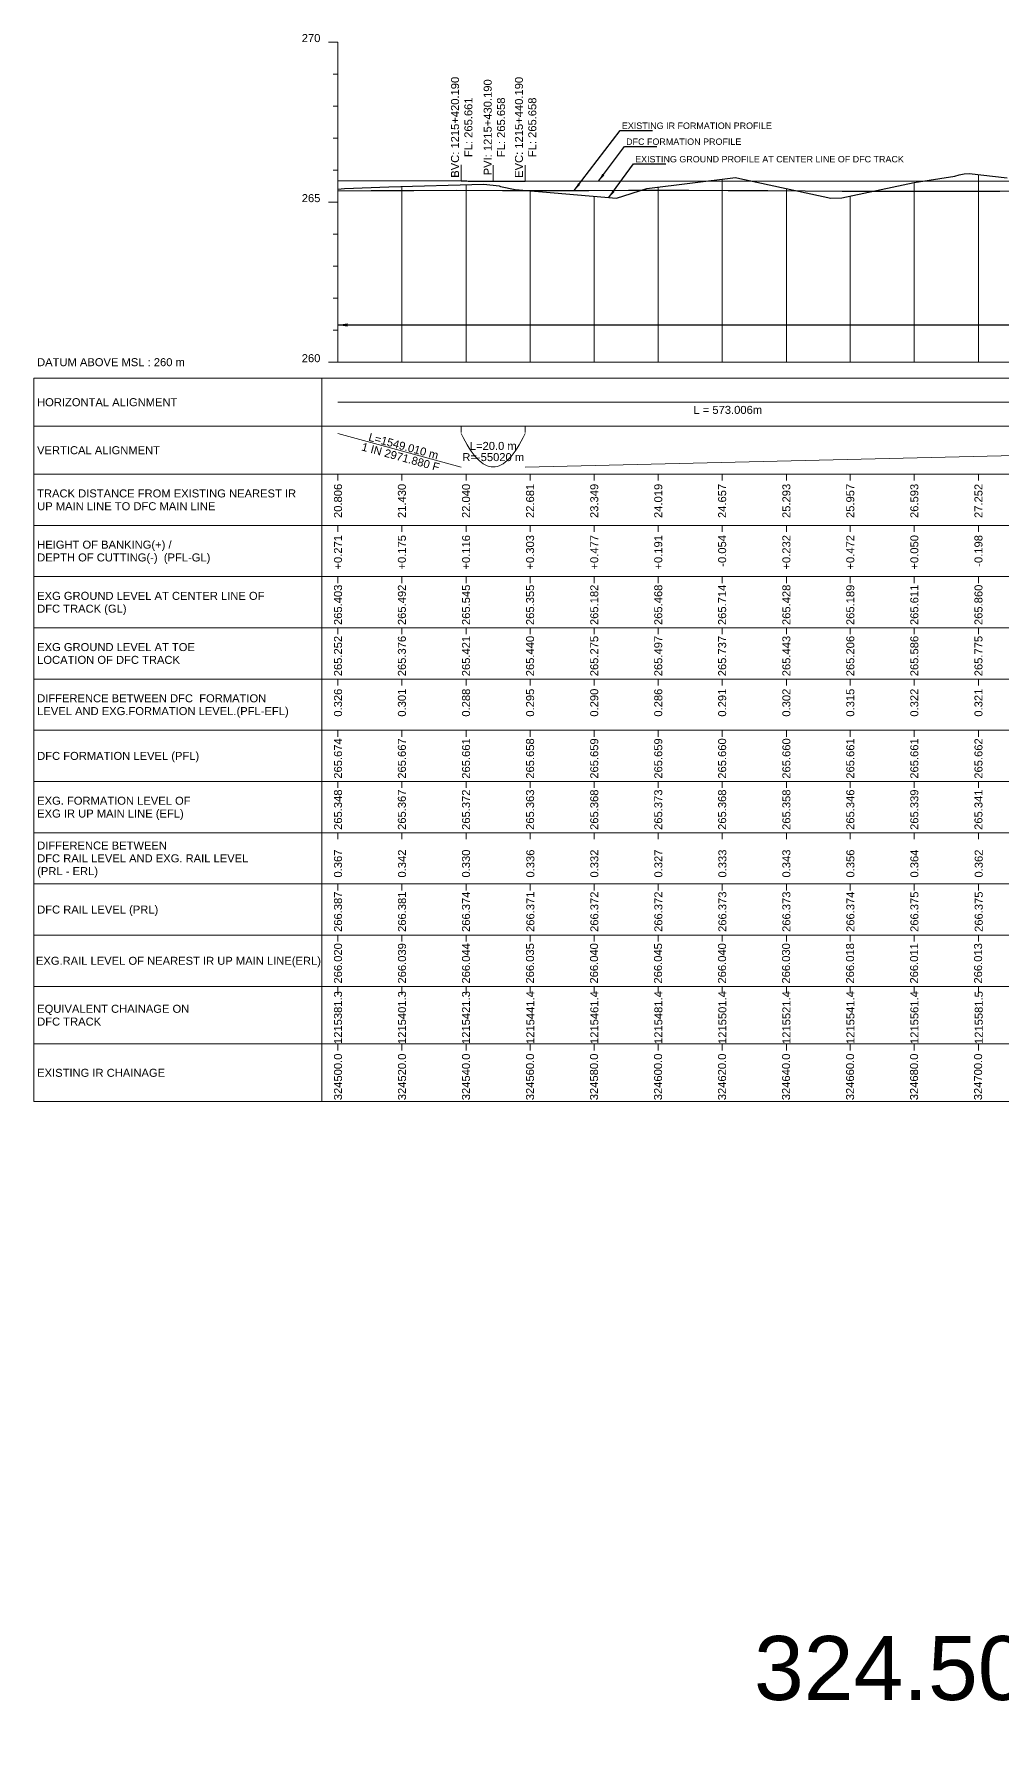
# Model space of a CAD drawing. Header units: metres. Extents: x 2905 to 23505, y -2719 to -1879.
# Drawn here: x 10905 to 11207, y -2428 to -1897 of the extents above; entities that cross this region are included whole.
import ezdxf
from ezdxf.enums import TextEntityAlignment as Align

# ---------------------------------------------------------------- set-up
doc = ezdxf.new("R2010")
doc.units = ezdxf.units.M
doc.header["$MEASUREMENT"] = 0
for name, color, linetype, lineweight in [('C-PROF-LABL-DG', 1, 'Continuous', 25), ('LS BVC-PVI-EVC TEXT', 10, 'Continuous', 0), ('LS CUT FILL', 10, 'Continuous', 0), ('LS DATUM', 7, 'Continuous', 0), ('LS DATUM X', 7, 'Continuous', 0), ('LS DATUM Y', 7, 'Continuous', 0), ('LS DIFF. EXG.RL & PRO. RL', 10, 'Continuous', 0), ('LS DIFF. PFL & EFL', 10, 'Continuous', 0), ('LS EXG FL', 7, 'Continuous', 0), ('LS EXG GL', 7, 'Continuous', 0), ('LS EXG GL AT PRO TOE', 7, 'Continuous', 0), ('LS EXG IR CH', 7, 'Continuous', 0), ('LS EXG RL', 7, 'Continuous', 0), ('LS EXG. FL', 7, 'Continuous', 0), ('LS EXG. GL', 7, 'Continuous', 0), ('LS EXG. GL AT PRO. TOE', 7, 'Continuous', 0), ('LS EXG. IR CH', 7, 'Continuous', 0), ('LS EXG. RL', 7, 'Continuous', 0), ('LS FRAME', 7, 'Continuous', 0), ('LS HORIZONTAL ALIGNMENT', 10, 'Continuous', 0), ('LS PFL-EFL', 10, 'Continuous', 0), ('LS PRL-ERL', 10, 'Continuous', 0), ('LS PRO FL', 10, 'Continuous', 0), ('LS PRO. CUT & FILL', 10, 'Continuous', 0), ('LS PRO. DFCC CH', 10, 'Continuous', 0), ('LS PRO. FL', 10, 'Continuous', 0), ('LS PRO. RL', 10, 'Continuous', 0), ('LS PROFILE EXG FL', 7, 'Continuous', 25), ('LS PROFILE EXG GL', 7, 'Continuous', 30), ('LS PROFILE PRO FL', 1, 'Continuous', 30), ('LS TICKS', 7, 'Continuous', 0), ('LS TRACK CENTER', 10, 'Continuous', 0), ("LS TRACK CENTER's", 10, 'Continuous', 0), ('LS VERTICAL ALIGNMENT', 10, 'Continuous', 0), ('Profile Grid', 7, 'Continuous', 0)]:
    doc.layers.add(name, color=color, linetype=linetype, lineweight=lineweight)
doc.layers.add('ref text', color=3, linetype='Continuous')
doc.layers.add('STATION YARD LIMIT IN LS', color=7, linetype='Continuous')
doc.styles.add('Arial', font='arial.ttf')
doc.styles.get("Standard").update_dxf_attribs({"font": 'arial.ttf'})
doc.styles.add('Style-Arial', font='arial.ttf')
doc.styles.add('StyleArial', font='arial.ttf')
doc.dimstyles.get("Standard").update_dxf_attribs({"dimtxt": 5, "dimasz": 0.18, "dimexe": 0.18, "dimexo": 0.0625, "dimgap": 0.09, "dimtad": 0, "dimtih": 1, "dimtoh": 1, "dimdec": 4, "dimzin": 0, "dimdsep": 46, "dimtxsty": 'Standard', "dimcen": 0.09, "dimadec": 0, "dimazin": 0, "dimtfac": 1, "dimtdec": 4, "dimtofl": 0, "dimtmove": 0, "dimatfit": 3, "dimfxl": 1, "dimtolj": 1, "dimtzin": 0, "dimarcsym": 0})

msp = doc.modelspace()

# ---------------------------------------------------------------- linework, layer by layer
at = {"layer": 'LS BVC-PVI-EVC TEXT'}
for p, q in [((11038.51, -1943.39), (11038.51, -1938.39)), ((11048.51, -1943.42), (11048.51, -1938.42)), ((11058.51, -1943.42), (11058.51, -1938.42))]:
    msp.add_line(p, q, dxfattribs=at)
at = {"layer": 'LS DATUM X', "color": 7, "linetype": 'Continuous', "lineweight": 0}
msp.add_line((11000, -2000), (11500.22, -2000), dxfattribs=at)
at = {"layer": 'LS DATUM Y', "color": 7, "linetype": 'Continuous', "lineweight": 0}
for p, q in [((10997, -1900), (11000, -1900)), ((10997, -1900), (11000, -1900)), ((11000, -2000), (11000, -1900)), ((10998.5, -1910), (11000, -1910)), ((10998.5, -1920), (11000, -1920)), ((10998.5, -1930), (11000, -1930)), ((10998.5, -1940), (11000, -1940)), ((10997, -1950), (11000, -1950)), ((10998.5, -1960), (11000, -1960)), ((10998.5, -1970), (11000, -1970)), ((10998.5, -1980), (11000, -1980)), ((10998.5, -1990), (11000, -1990)), ((10997, -2000), (11000, -2000))]:
    msp.add_line(p, q, dxfattribs=at)
at = {"layer": 'LS FRAME'}
for points in [[(10995, -2231), (10905, -2231), (10905, -2005)], [(10905, -2005), (10995, -2005)], [(10995, -2020), (10905, -2020)], [(10995, -2035), (10905, -2035)], [(10995, -2051), (10905, -2051)], [(10905, -2051), (10995, -2051)], [(10995, -2067), (10905, -2067)], [(10905, -2067), (10995, -2067)], [(10995, -2083), (10905, -2083)], [(10905, -2083), (10995, -2083)], [(10995, -2099), (10905, -2099)], [(10995, -2115), (10905, -2115)], [(10905, -2115), (10995, -2115)], [(10995, -2131), (10905, -2131)], [(10905, -2131), (10995, -2131)], [(10995, -2147), (10905, -2147)], [(10905, -2147), (10995, -2147)], [(10995, -2163), (10905, -2163)], [(10905, -2163), (10995, -2163)], [(10995, -2179), (10905, -2179)], [(10995, -2195), (10905, -2195)], [(10995, -2213), (10905, -2213)]]:
    msp.add_lwpolyline(points, dxfattribs=at)
at = {"layer": 'LS FRAME', "color": 7, "linetype": 'Continuous', "lineweight": 0, "flags": 128}
for points in [[(10995, -2020), (11505.22, -2020), (11505.22, -2005), (10995, -2005), (10995, -2020)], [(10995, -2035), (11505.22, -2035), (11505.22, -2020), (10995, -2020), (10995, -2035)], [(10995, -2051), (11505.22, -2051), (11505.22, -2035), (10995, -2035), (10995, -2051)], [(10995, -2067), (11505.22, -2067), (11505.22, -2051), (10995, -2051), (10995, -2067)], [(10995, -2083), (11505.22, -2083), (11505.22, -2067), (10995, -2067), (10995, -2083)], [(10995, -2099), (11505.22, -2099), (11505.22, -2083), (10995, -2083), (10995, -2099)], [(10995, -2115), (11505.22, -2115), (11505.22, -2099), (10995, -2099), (10995, -2115)], [(10995, -2131), (11505.22, -2131), (11505.22, -2115), (10995, -2115), (10995, -2131)], [(10995, -2147), (11505.22, -2147), (11505.22, -2131), (10995, -2131), (10995, -2147)], [(10995, -2163), (11505.22, -2163), (11505.22, -2147), (10995, -2147), (10995, -2163)], [(10995, -2179), (11505.22, -2179), (11505.22, -2163), (10995, -2163), (10995, -2179)], [(10995, -2195), (11505.22, -2195), (11505.22, -2179), (10995, -2179), (10995, -2195)], [(10995, -2213), (11505.22, -2213), (11505.22, -2195), (10995, -2195), (10995, -2213)], [(10995, -2231), (11505.22, -2231), (11505.22, -2213), (10995, -2213), (10995, -2231)]]:
    msp.add_lwpolyline(points, close=True, dxfattribs=at)
at = {"layer": 'LS FRAME', "color": 7, "linetype": 'Continuous', "lineweight": 0}
msp.add_3dface([(10995, -2099), (10915, -2099), (10915, -2099)], dxfattribs=at)
at = {"layer": 'LS HORIZONTAL ALIGNMENT', "lineweight": 0, "flags": 128}
msp.add_lwpolyline([(11000, -2012.5), (11243.59, -2012.5), (11243.59, -2012.5), (11303.59, -2010.93), (11303.59, -2010.93), (11405.63, -2010.93), (11405.63, -2010.93), (11465.63, -2012.5), (11465.63, -2012.5), (11500.22, -2012.5)], dxfattribs=at)
at = {"layer": 'LS PROFILE EXG FL'}
msp.add_lwpolyline([(11000, -1946.52), (11010.36, -1946.38), (11023.68, -1946.32), (11037, -1946.27), (11051.43, -1946.33), (11065.85, -1946.4), (11078.33, -1946.33), (11090.81, -1946.27), (11100.2, -1946.27), (11109.58, -1946.28), (11121.95, -1946.33), (11134.32, -1946.39), (11145.94, -1946.46), (11157.57, -1946.54), (11169.58, -1946.58), (11181.59, -1946.62), (11194.21, -1946.6), (11206.82, -1946.59), (11218.48, -1946.51)], dxfattribs=at)
at = {"layer": 'LS PROFILE EXG GL', "flags": 128}
msp.add_lwpolyline([(11000, -1945.97), (11001.99, -1945.79), (11015.91, -1945.19), (11045.57, -1944.41), (11050.41, -1944.95), (11050.78, -1945.08), (11055.41, -1946.05), (11087.01, -1948.78), (11096.53, -1945.76), (11124.2, -1942.34), (11124.6, -1942.36), (11154.04, -1948.74), (11157.47, -1948.65), (11180.03, -1943.9), (11192.72, -1941.9), (11194.05, -1941.44), (11195.62, -1941.16), (11197.26, -1941.08), (11209.12, -1942.4)], dxfattribs=at)
at = {"layer": 'LS PROFILE PRO FL', "flags": 128}
msp.add_lwpolyline([(11000, -1943.26), (11038.51, -1943.39), (11038.93, -1943.39), (11039.36, -1943.39), (11039.78, -1943.39), (11040.21, -1943.39), (11040.63, -1943.4), (11041.06, -1943.4), (11041.49, -1943.4), (11041.91, -1943.4), (11042.34, -1943.4), (11042.76, -1943.4), (11043.19, -1943.4), (11043.61, -1943.4), (11044.04, -1943.41), (11044.46, -1943.41), (11044.89, -1943.41), (11045.32, -1943.41), (11045.74, -1943.41), (11046.17, -1943.41), (11046.59, -1943.41), (11047.02, -1943.41), (11047.44, -1943.41), (11047.87, -1943.41), (11048.29, -1943.41), (11048.72, -1943.41), (11049.15, -1943.42), (11049.57, -1943.42), (11050, -1943.42), (11050.42, -1943.42), (11050.85, -1943.42), (11051.27, -1943.42), (11051.7, -1943.42), (11052.12, -1943.42), (11052.55, -1943.42), (11052.98, -1943.42), (11053.4, -1943.42), (11053.83, -1943.42), (11054.25, -1943.42), (11054.68, -1943.42), (11055.1, -1943.42), (11055.53, -1943.42), (11055.95, -1943.42), (11056.38, -1943.42), (11056.8, -1943.42), (11057.23, -1943.42), (11057.66, -1943.42), (11058.08, -1943.42), (11058.51, -1943.42), (11500.22, -1943.3)], dxfattribs=at)
at = {"layer": 'LS TICKS', "color": 7, "linetype": 'Continuous', "lineweight": 0, "flags": 128}
for points in [[(11038.51, -2022), (11038.51, -2020)], [(11058.51, -2022), (11058.51, -2020)], [(11000, -2037), (11000, -2035)], [(11019.96, -2037), (11019.96, -2035)], [(11040.01, -2037), (11040.01, -2035)], [(11060.02, -2037), (11060.02, -2035)], [(11080.07, -2037), (11080.07, -2035)], [(11100.07, -2037), (11100.07, -2035)], [(11120.03, -2037), (11120.03, -2035)], [(11140.1, -2037), (11140.1, -2035)], [(11160.07, -2037), (11160.07, -2035)], [(11180.08, -2037), (11180.08, -2035)], [(11200.12, -2037), (11200.12, -2035)], [(11000, -2053), (11000, -2051)], [(11019.96, -2053), (11019.96, -2051)], [(11040.01, -2053), (11040.01, -2051)], [(11060.02, -2053), (11060.02, -2051)], [(11080.07, -2053), (11080.07, -2051)], [(11100.07, -2053), (11100.07, -2051)], [(11120.03, -2053), (11120.03, -2051)], [(11140.1, -2053), (11140.1, -2051)], [(11160.07, -2053), (11160.07, -2051)], [(11180.08, -2053), (11180.08, -2051)], [(11200.12, -2053), (11200.12, -2051)], [(11000, -2069), (11000, -2067)], [(11019.96, -2069), (11019.96, -2067)], [(11040.01, -2069), (11040.01, -2067)], [(11060.02, -2069), (11060.02, -2067)], [(11080.07, -2069), (11080.07, -2067)], [(11100.07, -2069), (11100.07, -2067)], [(11120.03, -2069), (11120.03, -2067)], [(11140.1, -2069), (11140.1, -2067)], [(11160.07, -2069), (11160.07, -2067)], [(11180.08, -2069), (11180.08, -2067)], [(11200.12, -2069), (11200.12, -2067)], [(11000, -2085), (11000, -2083)], [(11019.96, -2085), (11019.96, -2083)], [(11040.01, -2085), (11040.01, -2083)], [(11060.02, -2085), (11060.02, -2083)], [(11080.07, -2085), (11080.07, -2083)], [(11100.07, -2085), (11100.07, -2083)], [(11120.03, -2085), (11120.03, -2083)], [(11140.1, -2085), (11140.1, -2083)], [(11160.07, -2085), (11160.07, -2083)], [(11180.08, -2085), (11180.08, -2083)], [(11200.12, -2085), (11200.12, -2083)], [(11000, -2101), (11000, -2099)], [(11019.96, -2101), (11019.96, -2099)], [(11040.01, -2101), (11040.01, -2099)], [(11060.02, -2101), (11060.02, -2099)], [(11080.07, -2101), (11080.07, -2099)], [(11100.07, -2101), (11100.07, -2099)], [(11120.03, -2101), (11120.03, -2099)], [(11140.1, -2101), (11140.1, -2099)], [(11160.07, -2101), (11160.07, -2099)], [(11180.08, -2101), (11180.08, -2099)], [(11200.12, -2101), (11200.12, -2099)], [(11000, -2117), (11000, -2115)], [(11019.96, -2117), (11019.96, -2115)], [(11040.01, -2117), (11040.01, -2115)], [(11060.02, -2117), (11060.02, -2115)], [(11080.07, -2117), (11080.07, -2115)], [(11100.07, -2117), (11100.07, -2115)], [(11120.03, -2117), (11120.03, -2115)], [(11140.1, -2117), (11140.1, -2115)], [(11160.07, -2117), (11160.07, -2115)], [(11180.08, -2117), (11180.08, -2115)], [(11200.12, -2117), (11200.12, -2115)], [(11000, -2133), (11000, -2131)], [(11019.96, -2133), (11019.96, -2131)], [(11040.01, -2133), (11040.01, -2131)], [(11060.02, -2133), (11060.02, -2131)], [(11080.07, -2133), (11080.07, -2131)], [(11100.07, -2133), (11100.07, -2131)], [(11120.03, -2133), (11120.03, -2131)], [(11140.1, -2133), (11140.1, -2131)], [(11160.07, -2133), (11160.07, -2131)], [(11180.08, -2133), (11180.08, -2131)], [(11200.12, -2133), (11200.12, -2131)], [(11000, -2149), (11000, -2147)], [(11019.96, -2149), (11019.96, -2147)], [(11040.01, -2149), (11040.01, -2147)], [(11060.02, -2149), (11060.02, -2147)], [(11080.07, -2149), (11080.07, -2147)], [(11100.07, -2149), (11100.07, -2147)], [(11120.03, -2149), (11120.03, -2147)], [(11140.1, -2149), (11140.1, -2147)], [(11160.07, -2149), (11160.07, -2147)], [(11180.08, -2149), (11180.08, -2147)], [(11200.12, -2149), (11200.12, -2147)], [(11000, -2165), (11000, -2163)], [(11019.96, -2165), (11019.96, -2163)], [(11040.01, -2165), (11040.01, -2163)], [(11060.02, -2165), (11060.02, -2163)], [(11080.07, -2165), (11080.07, -2163)], [(11100.07, -2165), (11100.07, -2163)], [(11120.03, -2165), (11120.03, -2163)], [(11140.1, -2165), (11140.1, -2163)], [(11160.07, -2165), (11160.07, -2163)], [(11180.08, -2165), (11180.08, -2163)], [(11200.12, -2165), (11200.12, -2163)], [(11000, -2181), (11000, -2179)], [(11019.96, -2181), (11019.96, -2179)], [(11040.01, -2181), (11040.01, -2179)], [(11060.02, -2181), (11060.02, -2179)], [(11080.07, -2181), (11080.07, -2179)], [(11100.07, -2181), (11100.07, -2179)], [(11120.03, -2181), (11120.03, -2179)], [(11140.1, -2181), (11140.1, -2179)], [(11160.07, -2181), (11160.07, -2179)], [(11180.08, -2181), (11180.08, -2179)], [(11200.12, -2181), (11200.12, -2179)], [(11000, -2197), (11000, -2195)], [(11019.96, -2197), (11019.96, -2195)], [(11040.01, -2197), (11040.01, -2195)], [(11060.02, -2197), (11060.02, -2195)], [(11080.07, -2197), (11080.07, -2195)], [(11100.07, -2197), (11100.07, -2195)], [(11120.03, -2197), (11120.03, -2195)], [(11140.1, -2197), (11140.1, -2195)], [(11160.07, -2197), (11160.07, -2195)], [(11180.08, -2197), (11180.08, -2195)], [(11200.12, -2197), (11200.12, -2195)], [(11000, -2215), (11000, -2213)], [(11019.96, -2215), (11019.96, -2213)], [(11040.01, -2215), (11040.01, -2213)], [(11060.02, -2215), (11060.02, -2213)], [(11080.07, -2215), (11080.07, -2213)], [(11100.07, -2215), (11100.07, -2213)], [(11120.03, -2215), (11120.03, -2213)], [(11140.1, -2215), (11140.1, -2213)], [(11160.07, -2215), (11160.07, -2213)], [(11180.08, -2215), (11180.08, -2213)], [(11200.12, -2215), (11200.12, -2213)]]:
    msp.add_lwpolyline(points, dxfattribs=at)
at = {"layer": 'LS VERTICAL ALIGNMENT', "linetype": 'Continuous', "lineweight": 0, "flags": 128}
for points in [[(11000, -2022.25), (11038.51, -2032.75)], [(11038.51, -2022.25), (11039.13, -2023.52), (11039.76, -2024.71), (11040.38, -2025.82), (11041.01, -2026.84), (11041.63, -2027.79), (11042.26, -2028.65), (11042.88, -2029.43), (11043.51, -2030.13), (11044.13, -2030.74), (11044.76, -2031.27), (11045.38, -2031.72), (11046.01, -2032.09), (11046.63, -2032.38), (11047.26, -2032.59), (11047.88, -2032.71), (11049.13, -2032.71), (11049.76, -2032.59), (11050.38, -2032.38), (11051.01, -2032.09), (11051.63, -2031.72), (11052.26, -2031.27), (11052.88, -2030.74), (11053.51, -2030.13), (11054.13, -2029.43), (11054.76, -2028.65), (11055.38, -2027.79), (11056.01, -2026.84), (11056.63, -2025.82), (11057.26, -2024.71), (11057.88, -2023.52), (11058.51, -2022.25)], [(11058.51, -2032.75), (11500.22, -2022.25)]]:
    msp.add_lwpolyline(points, dxfattribs=at)
at = {"layer": 'Profile Grid', "linetype": 'Continuous', "lineweight": 0, "flags": 128}
for points in [[(11200.12, -2000), (11200.12, -1941.4)], [(11000, -2000), (11000, -1945.97)], [(11019.96, -2000), (11019.96, -1945.08)], [(11040.01, -2000), (11040.01, -1944.55)], [(11060.02, -2000), (11060.02, -1946.45)], [(11100.07, -2000), (11100.07, -1945.32)], [(11120.03, -2000), (11120.03, -1942.86)], [(11140.1, -2000), (11140.1, -1945.72)], [(11180.08, -2000), (11180.08, -1943.89)], [(11080.07, -2000), (11080.07, -1948.18)], [(11160.07, -2000), (11160.07, -1948.11)]]:
    msp.add_lwpolyline(points, dxfattribs=at)

# ---------------------------------------------------------------- texts
at = {"layer": 'C-PROF-LABL-DG', "color": 1, "linetype": 'Continuous', "lineweight": 25, "char_height": 2.5, "attachment_point": 5, "rotation": 90, "style": 'Arial'}
for s, insert in [('BVC: 1215+420.190\\PFL: 265.661', (11038.67, -1926.61)), ('PVI: 1215+430.190\\PFL: 265.658', (11048.88, -1926.63)), ('EVC: 1215+440.190\\PFL: 265.658', (11058.64, -1926.64))]:
    msp.add_mtext(s, dxfattribs=dict(at, insert=insert))
at = {"layer": 'LS CUT FILL', "color": 1, "lineweight": 0, "style": 'Style-Arial'}
for s, p in [('+0.271', (11000, -2054)), ('+0.175', (11019.96, -2054)), ('+0.116', (11040.01, -2054))]:
    msp.add_text(s, height=2.5, rotation=90, dxfattribs=at).set_placement(p, align=Align.MIDDLE_RIGHT)
at = {"layer": 'LS CUT FILL', "lineweight": 0, "style": 'Style-Arial'}
for s, p in [('+0.303', (11060.02, -2054)), ('+0.477', (11080.07, -2054)), ('+0.191', (11100.07, -2054)), ('-0.054', (11120.03, -2054)), ('+0.232', (11140.1, -2054)), ('+0.472', (11160.07, -2054)), ('+0.050', (11180.08, -2054)), ('-0.198', (11200.12, -2054))]:
    msp.add_text(s, height=2.5, rotation=90, dxfattribs=at).set_placement(p, align=Align.MIDDLE_RIGHT)
at = {"layer": 'LS DATUM', "color": 7, "style": 'StyleArial'}
msp.add_text('DATUM ABOVE MSL : 260 m', height=2.5, rotation=0, dxfattribs=at).set_placement((10905.97, -2000), align=Align.MIDDLE_LEFT)
at = {"layer": 'LS DATUM Y', "color": 7, "lineweight": 0, "style": 'Style-Arial'}
for s, p in [('270', (10994.5, -1900)), ('270', (10994.5, -1900)), ('265', (10994.5, -1950)), ('260', (10994.5, -2000))]:
    msp.add_text(s, height=2.5, dxfattribs=at).set_placement(p, align=Align.RIGHT)
at = {"layer": 'LS DIFF. EXG.RL & PRO. RL', "color": 10, "style": 'StyleArial'}
for s, p in [('DIFFERENCE BETWEEN ', (10906, -2151)), ('DFC RAIL LEVEL AND EXG. RAIL LEVEL ', (10906, -2155)), ('(PRL - ERL)', (10906, -2159))]:
    msp.add_text(s, height=2.5, rotation=0, dxfattribs=at).set_placement(p, align=Align.MIDDLE_LEFT)
at = {"layer": 'LS DIFF. PFL & EFL', "color": 10, "style": 'StyleArial'}
for s, p in [('DIFFERENCE BETWEEN DFC  FORMATION ', (10906, -2105)), ('LEVEL AND EXG.FORMATION LEVEL.(PFL-EFL)', (10906, -2109))]:
    msp.add_text(s, height=2.5, rotation=0, dxfattribs=at).set_placement(p, align=Align.MIDDLE_LEFT)
at = {"layer": 'LS EXG FL', "style": 'StyleArial'}
for s, p in [('EXG. FORMATION LEVEL OF', (10906, -2137)), ('EXG IR UP MAIN LINE (EFL)', (10906, -2141))]:
    msp.add_text(s, height=2.5, rotation=0, dxfattribs=at).set_placement(p, align=Align.MIDDLE_LEFT)
at = {"layer": 'LS EXG GL', "lineweight": 0, "style": 'Style-Arial'}
for s, p in [('265.403', (11000, -2069.5)), ('265.492', (11019.96, -2069.5)), ('265.545', (11040.01, -2069.5)), ('265.355', (11060.02, -2069.5)), ('265.182', (11080.07, -2069.5)), ('265.468', (11100.07, -2069.5)), ('265.714', (11120.03, -2069.5)), ('265.428', (11140.1, -2069.5)), ('265.189', (11160.07, -2069.5)), ('265.611', (11180.08, -2069.5)), ('265.860', (11200.12, -2069.5))]:
    msp.add_text(s, height=2.5, rotation=90, dxfattribs=at).set_placement(p, align=Align.MIDDLE_RIGHT)
at = {"layer": 'LS EXG GL AT PRO TOE', "color": 7, "style": 'StyleArial'}
for s, p in [('EXG GROUND LEVEL AT TOE', (10906, -2089)), ('LOCATION OF DFC TRACK', (10906, -2093))]:
    msp.add_text(s, height=2.5, rotation=0, dxfattribs=at).set_placement(p, align=Align.MIDDLE_LEFT)
at = {"layer": 'LS EXG IR CH', "style": 'Style-Arial'}
for s, p in [('324500.0', (11000, -2216)), ('324520.0', (11020, -2216)), ('324540.0', (11040, -2216)), ('324560.0', (11060, -2216)), ('324580.0', (11080, -2216)), ('324600.0', (11100, -2216)), ('324620.0', (11120, -2216)), ('324640.0', (11140, -2216)), ('324660.0', (11160, -2216)), ('324680.0', (11180, -2216)), ('324700.0', (11200, -2216))]:
    msp.add_text(s, height=2.5, rotation=90, dxfattribs=at).set_placement(p, align=Align.MIDDLE_RIGHT)
at = {"layer": 'LS EXG RL', "style": 'Style-Arial'}
for s, p in [('266.020', (11000, -2181.5)), ('266.039', (11020, -2181.5)), ('266.044', (11040, -2181.5)), ('266.035', (11060, -2181.5)), ('266.040', (11080, -2181.5)), ('266.045', (11100, -2181.5)), ('266.040', (11120, -2181.5)), ('266.030', (11140, -2181.5)), ('266.018', (11160, -2181.5)), ('266.011', (11180, -2181.5)), ('266.013', (11200, -2181.5))]:
    msp.add_text(s, height=2.5, rotation=90, dxfattribs=at).set_placement(p, align=Align.MIDDLE_RIGHT)
at = {"layer": 'LS EXG. FL'}
for s, p in [('265.348', (11000, -2133.5)), ('265.367', (11019.96, -2133.5)), ('265.372', (11040.01, -2133.5)), ('265.363', (11060.02, -2133.5)), ('265.368', (11080.07, -2133.5)), ('265.373', (11100.07, -2133.5)), ('265.368', (11120.03, -2133.5)), ('265.358', (11140.1, -2133.5)), ('265.346', (11160.07, -2133.5)), ('265.339', (11180.08, -2133.5)), ('265.341', (11200.12, -2133.5))]:
    msp.add_text(s, height=2.5, rotation=90, dxfattribs=at).set_placement(p, align=Align.MIDDLE_RIGHT)
at = {"layer": 'LS EXG. GL', "color": 7, "style": 'StyleArial'}
for s, p in [('EXG GROUND LEVEL AT CENTER LINE OF ', (10906, -2073)), ('DFC TRACK (GL)', (10906, -2077))]:
    msp.add_text(s, height=2.5, rotation=0, dxfattribs=at).set_placement(p, align=Align.MIDDLE_LEFT)
at = {"layer": 'LS EXG. GL AT PRO. TOE'}
for s, p in [('265.252', (11000, -2085.5)), ('265.376', (11019.96, -2085.5)), ('265.421', (11040.01, -2085.5)), ('265.440', (11060.02, -2085.5)), ('265.275', (11080.07, -2085.5)), ('265.497', (11100.07, -2085.5)), ('265.737', (11120.03, -2085.5)), ('265.443', (11140.1, -2085.5)), ('265.206', (11160.07, -2085.5)), ('265.586', (11180.08, -2085.5)), ('265.775', (11200.12, -2085.5))]:
    msp.add_text(s, height=2.5, rotation=90, dxfattribs=at).set_placement(p, align=Align.MIDDLE_RIGHT)
at = {"layer": 'LS EXG. IR CH', "style": 'StyleArial'}
msp.add_text('EXISTING IR CHAINAGE', height=2.5, rotation=0, dxfattribs=at).set_placement((10906, -2222), align=Align.MIDDLE_LEFT)
at = {"layer": 'LS EXG. RL', "style": 'StyleArial'}
msp.add_text('EXG.RAIL LEVEL OF NEAREST IR UP MAIN LINE(ERL)', height=2.5, rotation=0, dxfattribs=at).set_placement((10905.61, -2187), align=Align.MIDDLE_LEFT)
at = {"layer": 'LS HORIZONTAL ALIGNMENT', "style": 'StyleArial'}
msp.add_text('HORIZONTAL ALIGNMENT', height=2.5, rotation=0, dxfattribs=at).set_placement((10905.97, -2012.5), align=Align.MIDDLE_LEFT)
at = {"layer": 'LS HORIZONTAL ALIGNMENT', "lineweight": 0, "insert": (11121.79, -2014.92), "char_height": 2.5, "attachment_point": 5, "line_spacing_factor": 0.6, "style": 'Style-Arial'}
msp.add_mtext('L = 573.006m', dxfattribs=at)
at = {"layer": 'LS PFL-EFL'}
for s, p in [('0.326', (11000, -2102)), ('0.301', (11019.96, -2102)), ('0.288', (11040.01, -2102)), ('0.295', (11060.02, -2102)), ('0.290', (11080.07, -2102)), ('0.286', (11100.07, -2102)), ('0.291', (11120.03, -2102)), ('0.302', (11140.1, -2102)), ('0.315', (11160.07, -2102)), ('0.322', (11180.08, -2102)), ('0.321', (11200.12, -2102))]:
    msp.add_text(s, height=2.5, rotation=90, dxfattribs=at).set_placement(p, align=Align.MIDDLE_RIGHT)
at = {"layer": 'LS PRL-ERL'}
for s, p in [('0.367', (11001.25, -2161)), ('0.342', (11021.25, -2161)), ('0.330', (11041.25, -2161)), ('0.336', (11061.35, -2161)), ('0.332', (11081.35, -2161)), ('0.327', (11101.35, -2161)), ('0.333', (11121.35, -2161)), ('0.343', (11141.35, -2161)), ('0.356', (11161.35, -2161)), ('0.364', (11181.35, -2161)), ('0.362', (11201.45, -2161))]:
    msp.add_text(s, height=2.5, rotation=90, dxfattribs=at).set_placement(p)
at = {"layer": 'LS PRO FL', "color": 1, "lineweight": 0, "style": 'Style-Arial'}
for s, p in [('265.674', (11000, -2117.5)), ('265.667', (11019.96, -2117.5)), ('265.661', (11040.01, -2117.5))]:
    msp.add_text(s, height=2.5, rotation=90, dxfattribs=at).set_placement(p, align=Align.MIDDLE_RIGHT)
at = {"layer": 'LS PRO FL', "lineweight": 0, "style": 'Style-Arial'}
for s, p in [('265.658', (11060.02, -2117.5)), ('265.659', (11080.07, -2117.5)), ('265.659', (11100.07, -2117.5)), ('265.660', (11120.03, -2117.5)), ('265.660', (11140.1, -2117.5)), ('265.661', (11160.07, -2117.5)), ('265.661', (11180.08, -2117.5)), ('265.662', (11200.12, -2117.5))]:
    msp.add_text(s, height=2.5, rotation=90, dxfattribs=at).set_placement(p, align=Align.MIDDLE_RIGHT)
at = {"layer": 'LS PRO. CUT & FILL', "color": 10, "style": 'StyleArial'}
for s, p in [('HEIGHT OF BANKING(+) /', (10906, -2057)), ('DEPTH OF CUTTING(-)  (PFL-GL)', (10906, -2061))]:
    msp.add_text(s, height=2.5, rotation=0, dxfattribs=at).set_placement(p, align=Align.MIDDLE_LEFT)
at = {"layer": 'LS PRO. DFCC CH', "color": 10, "style": 'Style-Arial'}
for s, p in [('EQUIVALENT CHAINAGE ON ', (10906, -2202)), ('DFC TRACK', (10906, -2206))]:
    msp.add_text(s, height=2.5, rotation=0, dxfattribs=at).set_placement(p, align=Align.MIDDLE_LEFT)
at = {"layer": 'LS PRO. DFCC CH'}
for s, p in [('1215381.3', (11001.25, -2213)), ('1215401.3', (11021.25, -2213)), ('1215421.3', (11041.25, -2213)), ('1215441.4', (11061.35, -2213)), ('1215461.4', (11081.35, -2213)), ('1215481.4', (11101.35, -2213)), ('1215501.4', (11121.35, -2213)), ('1215521.4', (11141.35, -2213)), ('1215541.4', (11161.35, -2213)), ('1215561.4', (11181.35, -2213)), ('1215581.5', (11201.45, -2213))]:
    msp.add_text(s, height=2.5, rotation=90, dxfattribs=at).set_placement(p)
at = {"layer": 'LS PRO. FL', "color": 10, "style": 'StyleArial'}
msp.add_text('DFC FORMATION LEVEL (PFL) ', height=2.5, rotation=0, dxfattribs=at).set_placement((10906, -2123), align=Align.MIDDLE_LEFT)
at = {"layer": 'LS PRO. RL', "color": 10, "style": 'StyleArial'}
msp.add_text('DFC RAIL LEVEL (PRL)', height=2.5, rotation=0, dxfattribs=at).set_placement((10906, -2171), align=Align.MIDDLE_LEFT)
at = {"layer": 'LS PRO. RL'}
for s, p in [('266.387', (11001.25, -2178)), ('266.381', (11021.25, -2178)), ('266.374', (11041.25, -2178)), ('266.371', (11061.35, -2178)), ('266.372', (11081.35, -2178)), ('266.372', (11101.35, -2178)), ('266.373', (11121.35, -2178)), ('266.373', (11141.35, -2178)), ('266.374', (11161.35, -2178)), ('266.375', (11181.35, -2178)), ('266.375', (11201.45, -2178))]:
    msp.add_text(s, height=2.5, rotation=90, dxfattribs=at).set_placement(p)
at = {"layer": 'LS PROFILE EXG FL', "color": 7, "linetype": 'Continuous', "lineweight": 0, "style": 'Style-Arial'}
msp.add_text('EXISTING IR FORMATION PROFILE', height=2, dxfattribs=at).set_placement((11088.7, -1927.12))
at = {"layer": 'LS PROFILE EXG GL', "color": 7, "lineweight": 0, "style": 'Style-Arial'}
msp.add_text('EXISTING GROUND PROFILE AT CENTER LINE OF DFC TRACK', height=2, dxfattribs=at).set_placement((11092.84, -1937.58, 0))
at = {"layer": 'LS PROFILE PRO FL', "style": 'Style-Arial'}
msp.add_text(' DFC FORMATION PROFILE', height=2, dxfattribs=at).set_placement((11089.25, -1932.11, 0))
at = {"layer": 'LS TRACK CENTER'}
for s, p in [('20.806', (11000, -2038)), ('21.430', (11019.96, -2038)), ('22.040', (11040.01, -2038)), ('22.681', (11060.02, -2038)), ('23.349', (11080.07, -2038)), ('24.019', (11100.07, -2038)), ('24.657', (11120.03, -2038)), ('25.293', (11140.1, -2038)), ('25.957', (11160.07, -2038)), ('26.593', (11180.08, -2038)), ('27.252', (11200.12, -2038))]:
    msp.add_text(s, height=2.5, rotation=90, dxfattribs=at).set_placement(p, align=Align.MIDDLE_RIGHT)
at = {"layer": "LS TRACK CENTER's", "color": 10, "style": 'StyleArial'}
for s, p in [('TRACK DISTANCE FROM EXISTING NEAREST IR ', (10906, -2041)), ('UP MAIN LINE TO DFC MAIN LINE', (10906, -2045))]:
    msp.add_text(s, height=2.5, rotation=0, dxfattribs=at).set_placement(p, align=Align.MIDDLE_LEFT)
at = {"layer": 'LS VERTICAL ALIGNMENT', "style": 'StyleArial'}
msp.add_text('VERTICAL ALIGNMENT', height=2.5, rotation=0, dxfattribs=at).set_placement((10905.97, -2027.5), align=Align.MIDDLE_LEFT)
at = {"layer": 'LS VERTICAL ALIGNMENT', "lineweight": 0, "insert": (11020.02, -2027.93), "char_height": 2.5, "width": 39.9131, "attachment_point": 5, "rotation": 344.7475, "line_spacing_factor": 0.84, "style": 'Style-Arial'}
msp.add_mtext('L=1549.010 m\\P1 IN 2971.880 F', dxfattribs=at)
at = {"layer": 'LS VERTICAL ALIGNMENT', "lineweight": 0, "insert": (11048.51, -2027.92), "char_height": 2.5, "attachment_point": 5, "line_spacing_factor": 0.84, "style": 'Style-Arial'}
msp.add_mtext('L=20.0 m\\PR=-55020 m', dxfattribs=at)
at = {"layer": 'ref text', "color": 3, "insert": (11130, -2418.23), "char_height": 20, "width": 256.3165, "attachment_point": 7, "bg_fill": 3, "box_fill_scale": 1.5, "bg_fill_color": 256, "bg_fill_transparency": 0}
msp.add_mtext('324.500 TO 325.000', dxfattribs=at)

# ---------------------------------------------------------------- leaders
at = {"layer": 'LS PROFILE EXG FL', "color": 7, "lineweight": -3}
msp.add_leader([(11073.81, -1946.35), (11088.18, -1927.58), (11098.32, -1927.58)], dimstyle='Standard', override={"dimasz": 2.5, "dimexe": 0.25, "dimexo": 0.25, "dimgap": 0.25, "dimtad": 0, "dimtih": 0, "dimtoh": 0, "dimzin": 11, "dimadec": 4, "dimazin": 3, "dimatfit": 1, "dimfrac": 2, "dimtolj": 0, "dimtzin": 11}, dxfattribs=at)
at = {"layer": 'LS PROFILE EXG GL', "color": 7, "lineweight": -3}
msp.add_leader([(11084.61, -1948.57, 0), (11092.33, -1938.04, 0), (11102.47, -1938.04, 0)], dimstyle='Standard', override={"dimasz": 2.5, "dimexe": 0.25, "dimexo": 0.25, "dimgap": 0.25, "dimtad": 0, "dimtih": 0, "dimtoh": 0, "dimzin": 11, "dimadec": 4, "dimazin": 3, "dimatfit": 1, "dimfrac": 2, "dimtolj": 0, "dimtzin": 11}, dxfattribs=at)
at = {"layer": 'LS PROFILE PRO FL', "lineweight": -3}
msp.add_leader([(11081.4, -1943.41, 0), (11089.52, -1932.57, 0), (11099.66, -1932.57, 0)], dimstyle='Standard', override={"dimasz": 2.5, "dimexe": 0.25, "dimexo": 0.25, "dimgap": 0.25, "dimtad": 0, "dimtih": 0, "dimtoh": 0, "dimzin": 11, "dimadec": 4, "dimazin": 3, "dimatfit": 1, "dimfrac": 2, "dimtolj": 0, "dimtzin": 11}, dxfattribs=at)
at = {"layer": 'STATION YARD LIMIT IN LS', "lineweight": 15}
msp.add_leader([(11000, -1988.38), (11250.22, -1988.38)], dimstyle='Standard', override={"dimasz": 3}, dxfattribs=at)

doc.saveas('drawing.dxf')
